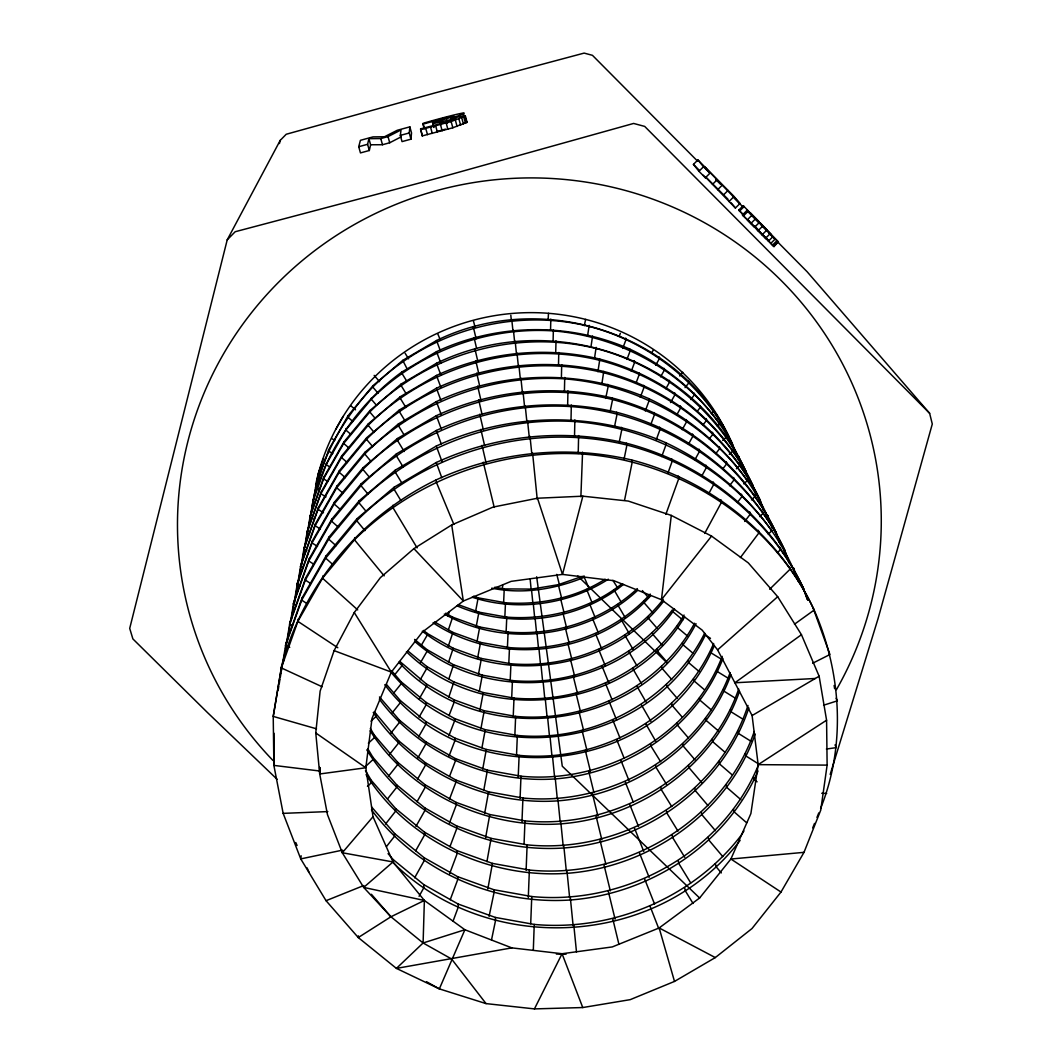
<?xml version="1.0" encoding="UTF-8"?>
<svg xmlns="http://www.w3.org/2000/svg" width="1062" height="1062" viewBox="0 0 1062 1062"><rect width="100%" height="100%" fill="white"/><g stroke="black" fill="none" stroke-linecap="round" stroke-linejoin="round"><path stroke-width="1.5" d="M820.607 808.421C846.122 745.099 841.436 672.087 814.156 610.066L813.001 607.716C778.38 534.332 709.92 480.064 631.638 459.979C566.404 444.606 497.056 451.881 436.216 479.878L436.216 481.869L453.846 524.416M807.863 600.269L802.912 587.206C769.207 515.747 702.593 462.82 626.354 443.212C562.9 428.225 495.45 435.274 436.256 462.514L441.805 477.754M798.69 581.963C775.499 519.889 725.094 470.426 665.489 442.588C592.928 410.888 507.955 412.667 436.296 446.067L442.004 461.545M789.079 562.037L784.287 549.333C752.241 481.418 689.052 430.999 616.597 412.282C556.448 398.011 492.463 404.649 436.336 430.482L441.234 443.929M780.464 544.554L775.672 531.81C744.396 465.541 682.786 416.291 612.097 397.984C553.461 384.046 491.082 390.497 436.376 415.68L441.341 429.167M772.127 527.548C750.422 470.214 703.854 424.455 648.736 398.608C581.551 369.111 502.804 370.638 436.402 401.609L441.314 414.83M763.79 510.211L759.649 499.259C729.833 436.057 671.157 388.984 603.734 371.461C547.926 358.133 488.52 364.239 436.429 388.214L440.863 400.215M756.237 494.786L752.201 484.113C723.049 422.344 665.741 376.28 599.844 359.115C545.35 346.079 487.339 352.026 436.469 375.457L440.783 387.086M749.692 481.962L745.086 469.656C692.636 355.252 548.218 308.962 436.495 363.27L440.876 374.979M742.245 466.337C722.226 414.326 679.972 372.735 629.872 349.132C568.741 322.158 497.003 323.419 436.522 351.641L440.889 363.217M735.78 453.248L731.784 442.602C682.136 333.388 542.987 288.386 436.548 340.517L440.425 350.872M388.068 853.622L393.418 859.795L423.871 884.673L423.831 887.739L419.065 896.315M371.634 807.014L394.56 833.524L424.229 857.777L424.189 860.698L414.631 877.823M365.461 770.64L371.275 780.358L395.648 808.58L424.574 832.236L424.534 835.011L415.72 850.728M367.824 748.803L372.908 757.312L396.684 784.858L424.893 807.956L424.853 810.598L415.972 826.369M370.333 728.439L374.474 735.369L397.679 762.277L425.198 784.845L425.172 787.354L417.021 801.757M374.262 711.62L398.608 740.758L425.49 762.808L425.464 765.198L417.512 779.216M379.479 696.951L399.511 720.222L425.769 741.78L425.743 744.077L417.698 758.188M386.302 684.247L400.361 700.601L426.035 721.695L426.008 723.886L418.667 736.723M391.652 670.772L401.184 681.844L426.3 702.5L426.274 704.597L419.092 717.089M399.896 661.48L426.539 684.114L426.512 686.118L419.224 698.783M407.781 650.873L426.778 666.511L426.751 668.436L420.154 679.853M414.592 639.404L427.004 649.625L426.977 651.471L420.512 662.622M423.565 630.416L427.216 633.43L427.19 635.195L421.428 645.112M433.761 126.723L432.938 122.98L454.045 116.316L446.518 117.497L422.968 124.161L424.229 128.728M511.831 947.875L396.418 968.398L423.101 942.976L424.375 900.47L393.02 861.959L373.014 816.731L365.819 767.773L372.019 718.43L391.32 672.1L422.45 632.009L463.337 601.026L511.141 581.352L562.502 574.409L613.809 580.688L661.453 599.698L702.115 630.071L717.593 649.878L752.108 715.549L758.162 764.653L750.887 813.572L730.895 859.025L699.606 898.001L659.157 927.949L612.283 946.932L562.063 953.729L511.831 947.875L464.89 929.741L424.375 900.47L363.682 887.42L342.296 852.746L327.468 814.634L319.715 773.972L315.759 732.953L320.127 691.15L334.105 650.621L354.27 612.535L380.369 577.648L413.914 548.629L451.695 524.947L493.047 507.092L537.491 498.224L582.852 496.18L628.266 501.065L671.29 515.415L711.553 536.098L748.298 562.9L777.689 596.711L801.452 634.704L819.134 676.228L826.581 720.222L827.125 765.118L820.74 810.16L804 852.348L780.995 892.04L752.015 928.533L715.297 957.579L674.503 981.421L630.231 999.647L582.759 1007.546L534.438 1008.9L486.038 1003.603L439.349 988.881L396.418 968.398L358.266 937.547L326.047 900.695L300.745 858.906L283.156 813.359L273.877 765.397L273.226 716.412L281.775 665.356C303.374 584.711 361.266 516.238 436.216 479.878M393.418 859.795L393.285 862.809C488.706 957.353 658.281 947.808 740.108 840.4M394.56 833.524L394.44 836.378L386.488 846.56M395.648 808.58L395.529 811.288L385.546 824.032M396.684 784.858L396.577 787.433L387.524 798.929M397.679 762.277L397.573 764.733L388.426 776.282M398.608 740.758L398.515 743.095L389.276 754.724M399.511 720.222L399.405 722.452L390.391 733.762M400.361 700.601L400.268 702.739L392.143 712.881M401.184 681.844L401.091 683.888L393.869 692.862M401.967 663.896L401.887 665.847L394.825 674.596M578.219 453.474L578.617 435.593M580.874 496.804L582.573 452.173M422.968 124.161L423.008 123.418C421.534 123.431 492.861 103.81 450.912 118.413L464.439 115.745L465.368 116.023L467.041 122.21L452.824 127.772L422.264 135.909L420.618 128.86L446.558 122.157L455.863 118.546L432.924 123.643M567.639 405.286L567.958 390.882M571.024 419.702L571.316 405.02M574.515 436.429L574.874 419.902M558.493 364.916L558.785 352.465M530.708 923.781L531.757 896.527L493.857 889.717L457.656 876.681L424.229 857.777M561.413 377.475L561.692 364.651M533.31 950.317L534.239 924.431L495.343 917.435L458.187 904.054L423.871 884.673M564.4 391.772L564.745 377.448M521.96 821.815L522.942 798.013L488.586 791.84L455.784 779.999L425.49 762.808M550.541 330.176L550.833 319.091M524.044 844.396L524.986 820.873L489.808 814.541L456.222 802.421L425.198 784.845M553.103 340.822L553.368 329.724M526.115 870.282L527.124 844.848L491.095 838.369L456.673 825.957L424.893 807.956M555.692 353.354L556.01 340.836M528.292 897.523L529.38 870.043L492.436 863.393L457.151 850.675L424.574 832.236M516.504 755.626L517.34 735.435L485.254 729.674L454.602 718.589L426.3 702.5M518.216 776.972L519.132 755.361L486.316 749.467L454.974 738.143L426.035 721.695M520.075 798.398L520.991 776.203L487.431 770.162L455.372 758.587L425.769 741.78M548.111 319.927L548.483 313.33M508.778 664.042L509.494 647.608L480.568 642.417L452.93 632.408L434.504 621.894M510.225 680.277L510.941 663.763L481.431 658.467L453.235 648.258L427.216 633.43M511.645 698.862L512.442 680.569L482.321 675.166L453.554 664.759L427.004 649.625M513.225 716.399L514.008 698.092L483.263 692.57L453.886 681.95L426.778 666.511M514.871 734.957L515.641 716.372L484.232 710.73L454.231 699.885L426.539 684.114M422.264 135.909L420.618 128.86M502.499 588.109L502.698 584.936M503.587 603.481L504.238 588.906L494.786 587.206M504.822 617.553L505.485 602.765L478.165 597.853L473.559 596.194M506.123 631.797L506.773 617.141L478.935 612.15L458.266 604.65M507.37 648.524L508.101 632.076L479.732 626.992L452.638 617.168L445.695 613.199M392.913 505.273L392.781 507.344L417.114 547.899M436.256 462.514L394.148 487.219L394.015 489.17L400.825 500.494M436.296 446.067L395.303 470.121L395.17 471.979L401.94 483.17M436.336 430.482L396.405 453.912L396.285 455.678L403.135 466.961M436.376 415.68L397.44 438.526L397.334 440.199L404.197 451.483M436.402 401.609L398.436 423.897L398.33 425.49L404.025 434.823M436.429 388.214L399.378 409.972L399.285 411.485L405.206 421.163M436.469 375.457L400.281 396.697L400.188 398.144L405.95 407.542M436.495 363.27L401.144 384.032L401.051 385.413L406.069 393.577M436.522 351.641L401.967 371.939L401.874 373.253L406.919 381.417M436.548 340.517L402.75 360.376L406.985 368.62M371.275 780.358L371.089 782.999L367.465 786.371M372.908 757.312L372.735 759.821L365.434 766.591M374.474 735.369L374.302 737.758L368.368 743.227M375.948 714.461L375.789 716.731L370.996 721.138M358.385 935.861L358.266 937.547L390.935 916.771L424.375 900.47M410.954 139.175L411.525 132.936L409.852 126.856L397.188 130.307L384.484 136.759L373.014 136.892L360.403 140.317L358.73 146.715L360.456 152.915L369.324 150.499L370.611 144.764L368.912 138.684L380.78 138.564L388.015 136.6L401.024 129.949L400.321 135.392L402.033 141.604L410.954 139.175L409.242 132.962L409.852 126.856M486.038 1003.603L451.562 958.973L423.101 942.976L390.935 916.771L363.682 887.42L393.02 861.959L342.296 852.746L342.548 850.131L300.745 858.906L301.157 855.786M671.29 515.415L661.453 599.698L711.553 536.098M354.735 537.624L354.482 539.788L322.529 578.206L297.878 621.363L281.297 667.905L322.144 686.769M394.148 487.219L357.005 518.694L356.766 520.752L325.676 558.134L301.701 600.136L285.559 645.457L289.727 647.355M395.303 470.121L359.155 500.786L358.916 502.724L328.662 539.124L305.325 580.051L289.607 624.19L292.554 625.531M396.405 453.912L361.186 483.794L360.974 485.639L331.49 521.11L308.75 560.988L293.431 604.039L296.404 605.353M397.44 438.526L363.124 467.652L362.912 469.404L334.172 504.012L312.016 542.908L297.068 584.883L300.095 586.224M398.436 423.897L364.956 452.319L364.757 453.992L336.734 487.75L315.109 525.703L300.533 566.683L303.36 567.918M399.378 409.972L366.709 437.717L366.509 439.31L339.163 472.271L318.056 509.335L303.825 549.359L306.812 550.647M400.281 396.697L368.368 423.804L368.195 425.318L341.473 457.523L320.87 493.737L306.958 532.845L309.653 534M401.144 384.032L369.961 410.529L369.788 411.976L343.69 443.451L323.538 478.856L309.958 517.088L312.932 518.349M371.488 397.838L371.315 399.219L345.8 430.004L326.1 464.638L312.825 502.034L313.131 500.401C327.149 448.934 358.903 403.348 401.967 371.939M402.75 360.376L372.935 385.718L372.775 387.046C339.813 421.972 316.25 466.563 311.047 514.672M315.759 732.953L365.819 767.773L319.715 773.972L320.047 767.746M322.888 575.923L322.529 578.206L357.708 609.907M357.005 518.694L326.021 555.97L325.676 558.134L332.579 564.32M359.155 500.786L328.981 537.08L328.662 539.124L336.017 545.682M361.186 483.794L331.795 519.172L331.49 521.11L338.552 527.363M363.124 467.652L334.464 502.167L334.172 504.012L340.198 509.322M364.956 452.319L337.012 485.984L336.734 487.75L342.787 493.06M366.709 437.717L339.428 470.599L339.163 472.271L345.323 477.648M368.368 423.804L341.725 455.93L341.473 457.523L347.261 462.541M369.961 410.529L343.929 441.925L343.69 443.451L348.575 447.673M346.026 428.557L345.8 430.004L350.619 434.159M372.935 385.718L348.031 415.76L347.818 417.154L352.69 421.335M281.775 665.356L273.226 716.412L316.542 728.824M278.191 690.127L278.788 686.171M279.266 683.636L279.877 679.653M280.355 677.131L280.952 673.135M281.43 670.64L286.023 643.041L302.112 597.853L326.021 555.97M283.461 661.453L284.058 657.511M284.51 655.135L285.12 651.165M285.559 648.802L290.045 621.907L305.71 577.874L328.981 537.08M287.032 642.483L293.842 601.862L309.122 558.944L331.795 519.172M291.28 620.009L297.466 582.826L312.361 540.956L334.464 502.167M294.479 603.083L300.904 564.718L315.441 523.845L337.012 485.984M297.679 586.277L304.183 547.488L318.374 507.57L339.428 470.599M301.621 565.223L307.303 531.053L321.162 492.051L341.725 455.93M303.851 553.767L304.382 550.581M304.913 547.381L310.29 515.375L323.83 477.236L343.929 441.925M307.953 531.279L313.131 500.401M311.1 514.632L315.852 486.077L328.822 449.571L348.031 415.76M316.556 483.608L318.175 473.851L323.711 458.28M298.316 618.947L297.878 621.363L337.809 647.74M302.112 597.853L301.701 600.136L307.064 603.654M305.71 577.874L305.325 580.051L310.715 583.556M309.122 558.944L308.75 560.988L313.848 564.28M312.361 540.956L312.016 542.908L317.498 546.426M315.441 523.845L315.109 525.703L320.432 529.102M318.374 507.57L318.056 509.335L323.485 512.773M321.162 492.051L320.87 493.737L325.954 496.936M323.83 477.236L323.538 478.856L327.746 481.471M326.379 463.098L326.1 464.638L330.163 467.147M328.822 449.571L328.556 451.045L332.738 453.62M285.559 645.457L286.023 643.041M289.607 624.19L290.045 621.907M293.431 604.039L293.842 601.862M297.068 584.883L297.466 582.826M300.533 566.683L300.904 564.718M303.825 549.359L304.183 547.488M306.958 532.845L307.303 531.053M309.958 517.088L310.29 515.375M315.852 486.077L315.56 487.631L318.52 488.878M309.201 525.809L309.507 524.163M624.536 500.308L632.248 461.89L631.638 459.979M624.044 459.288L626.925 445.031L626.354 443.212M619.279 441.885L621.894 429.061L621.35 427.336M610.252 410.875L612.588 399.538L612.097 397.984M614.5 426.725L617.115 413.914L616.597 412.282M491.52 939.87L495.516 920.595L495.343 917.435M605.672 398.436L608.274 385.878L607.809 384.391M597.906 371.727L599.844 359.115M489.091 916.36L494.016 892.717L493.857 889.717M601.862 383.979L603.734 371.461M590.95 346.902L592.583 336.11M486.914 861.667L491.095 838.369M594.561 358.027L596.127 347.354M487.856 888.881L492.436 863.393M484.644 813.505L488.586 791.84M587.512 336.189L589.198 325.357M485.613 837.692L489.808 814.541M482.732 769.021L486.316 749.467M483.768 790.274L487.431 770.162M584.286 325.715L585.627 319.357M480.874 728.89L484.232 710.73M481.949 747.767L485.254 729.674M478.431 674.45L481.431 658.467M479.307 691.442L482.321 675.166M479.944 710.359L483.263 692.57M476.227 626.461L478.935 612.15M477.064 641.262L479.732 626.992M477.528 658.467L480.568 642.417M475.471 612.057L478.165 597.853M369.324 150.499L367.598 144.299L368.912 138.684M279.439 143.543L280.222 140.37L286.209 134.263L435.008 92.925L584.14 53.1L592.437 55.317L697.415 160.986M280.222 140.37L227.215 239.853L129.71 628.385L132.883 638.912L207.488 712.575L277.089 779.269M582.852 496.18L562.502 574.409L537.491 498.224M830.192 774.41L878.062 618.575L932.29 424.03L929.622 413.291L807.173 271.792L778.141 242.455M665.847 514.393L678.976 477.98L678.233 476.015M667.998 472.842L672.392 460.709L671.688 458.85M661.732 456.514L666.166 444.354L665.489 442.588M656.343 439.522L660.259 428.849L659.621 427.176M650.687 424.866L654.643 414.127L654.033 412.534M453.076 921.099L458.24 907.187L458.187 904.054M645.298 410.941L649.307 400.122L648.736 398.608M635.979 383.209L639.39 374.089L638.859 372.722M450.222 899.74L457.709 879.655L457.656 876.681M640.306 397.321L644.236 386.794L643.678 385.36M631.293 371.196L634.771 361.969L634.266 360.655M449.664 873.628L457.204 853.503L457.151 850.675M449.425 823.103L456.275 804.983L456.222 802.421M626.952 359.394L630.35 350.394L629.872 349.132M449.943 846.693L456.726 828.652L456.673 825.957M449.491 799.155L455.837 782.442L455.784 779.999M622.677 348.455L626.142 339.322L625.677 338.114M449.584 776.242L455.412 760.923L455.372 758.587M619.146 336.468L620.327 333.375M448.854 735.807L454.642 720.726L454.602 718.589M449.107 755.852L455.014 740.373L454.974 738.143M448.987 715.669L454.27 701.916L454.231 699.885M448.907 678.751L453.554 664.759M448.748 697.322L453.886 681.95M448.27 646.187L452.93 632.408M448.496 662.383L453.235 648.258M447.673 616.146L449.438 611.632M448.469 629.593L452.638 617.168M519.132 755.361C598.822 763.087 682.016 717.899 713.651 643.453M714.354 645.457C659.236 776.03 469.616 797.058 384.776 684.724M520.991 776.203C604.384 784.367 691.866 735.608 722.226 656.369M722.957 658.467C696.685 726.793 627.523 773.282 555.373 778.897C488.148 783.623 419.543 753.569 379.333 699.128M522.942 798.013C609.349 806.549 700.017 755.241 730.152 672.565M730.921 674.755C704.796 746.161 633.045 795.08 558.147 800.828C486.661 805.899 413.33 772.313 373.253 712.469M524.986 820.873C614.805 829.847 708.872 775.486 738.701 688.999M739.51 691.282C713.558 766.14 639.098 817.952 561.041 823.833C486.954 829.037 410.529 793.765 370.16 730.815M527.124 844.848C620.898 854.366 718.589 796.288 747.98 705.46M748.843 707.85C723.116 786.623 645.815 841.98 564.081 847.954C487.166 853.33 407.463 816.147 366.788 749.865M529.38 870.043C623.845 879.522 722.877 822.506 754.259 731.506M755.162 734.028C727.842 812.815 649.4 867.203 567.267 873.309C489.104 878.725 408.273 841.396 366.085 774.636M531.757 896.527C625.226 905.713 723.647 852.202 758.905 763.764M758.016 770.999C726.103 844.741 649.917 893.912 570.626 899.965C494.6 905.182 417.021 871.305 371.448 809.802M812.709 827.909L814.527 823.408M816.957 817.408L818.789 812.921M534.438 1008.9L562.063 953.729L582.759 1007.546M704.677 533.443L721.762 501.768L720.886 499.737M708.553 493.976L714.036 483.887L713.199 481.962M701.982 475.63L706.708 466.961L705.925 465.143M694.986 459.607L699.765 450.912L699.022 449.173M688.508 444.115L693.181 435.659L692.464 434.013M682.189 429.685L686.915 421.163L686.238 419.596M676.945 414.525L680.941 407.357L680.291 405.87M670.56 402.578L675.246 394.201L674.635 392.781M665.847 388.705L669.817 381.643L669.233 380.289M660.591 376.811L664.639 369.656L664.069 368.355M655.705 365.169L659.675 358.173L659.13 356.938M335.818 429.38L343.185 416.397M651.683 352.889L653.303 350.035M674.543 608.977L672.883 611.685C615.217 692.225 488.653 707.146 414.538 641.222M514.008 698.092C580.091 704.026 649.493 672.472 684.047 615.044M684.632 616.863C629.036 711.739 484.232 728.492 406.441 651.71M515.641 716.372C586.582 722.957 660.577 686.61 694.548 623.235M696.035 623.699C640.12 731.957 480.834 751.126 398.768 662.223M517.34 735.435C592.981 742.75 670.547 701.584 704.637 633.231L705.287 635.169L710.491 638.342M705.287 635.169C647.448 754.033 473.745 773.893 390.484 671.556M743.944 830.962L741.382 835.051C693.313 897.815 612.694 931.613 534.239 924.431M740.4 557.563L759.277 532.42L758.281 530.296M420.565 129.697L451.124 121.559L465.368 116.023M744.741 521.455L750.542 513.769L749.613 511.765M737.4 502.512L742.285 496.1L741.395 494.188M729.514 485.772L734.439 479.334L733.603 477.528M723.01 468.594L727.005 463.417L726.196 461.691M715.868 453.501L719.917 448.27L719.147 446.637M709.217 438.938L713.173 433.854L712.443 432.3M702.725 425.251L706.748 420.114L706.057 418.627M697.548 410.901L700.615 406.998L699.951 405.578M690.738 399.538L694.747 394.467L694.11 393.113M685.056 387.63L689.145 382.479L688.534 381.178M679.773 376.028L682.773 372.258M342.296 852.746L373.014 816.731M509.494 647.608C561.201 651.842 615.296 632.979 650.236 594.07M650.701 595.716C597.242 655.652 499.764 667.082 433.084 622.797M510.941 663.763C568.183 668.702 627.682 645.019 663.232 599.366M663.75 601.065C608.353 673.706 493.949 687.34 422.318 631.173M512.442 680.569C573.347 686.092 635.7 659.077 672.339 609.92L672.883 611.685L682.76 619.982M227.215 239.853L235.193 231.728L434.066 179.133L633.602 123.444L644.687 126.405L929.622 413.291M739.962 203.506L704.836 167.079L709.92 173.225L705.367 177.766L698.955 171.301L693.433 164.398L697.893 159.95L733.59 195.939L739.962 203.506L735.408 208.019L705.858 177.394M698.955 171.301L703.509 166.761L697.893 159.95M712.456 184.416L716.983 179.916M717.686 189.686L722.2 185.186M723.541 194.89L728.014 190.456M728.983 201.554L733.537 197.028M743.851 215.36L738.767 210.117L743.227 205.683L778.327 241.857L773.972 246.596L742.444 214.896L746.984 210.395L750.622 214.086M739.564 211.072L744.037 206.639L743.227 205.683M743.347 215.984L747.9 211.471L746.984 210.395M750.794 223.524L755.347 219.011L751.777 215.413L747.223 219.927L750.794 223.524L754.511 227.281L759.064 222.781L755.347 219.011M757.976 230.786L762.529 226.272L747.9 211.471M762.025 234.861L766.578 230.348L778.512 242.123M765.476 238.326L770.03 233.813M768.357 241.193L772.91 236.693M770.68 243.49L775.233 238.99M772.419 245.176L776.959 240.689M773.521 246.211L778.048 241.724M769.658 589.251L790.38 568.927L789.292 566.696M777.357 552.731L780.836 549.346L779.813 547.235M768.291 534.186L771.795 530.788L770.826 528.783M759.675 516.597L763.233 513.185L762.304 511.287M751.484 499.897L755.082 496.458L754.206 494.653M743.825 483.887L747.343 480.555L746.493 478.843M736.391 468.767L739.962 465.408L739.165 463.775M729.289 454.363L732.926 450.965L732.169 449.412M722.651 440.491L726.209 437.186L725.479 435.685M717.381 426.247L719.797 424.017L719.107 422.583M711.288 413.596L713.664 411.419L713 410.051M717.593 649.878L777.689 596.711M506.773 617.141C547.395 620.128 589.755 609.455 621.828 583.834M623.513 584.365C577.595 621.562 510.756 629.315 456.819 605.725M508.101 632.076C554.815 635.926 602.791 620.54 637.346 588.613M637.784 590.22C586.821 637.837 505.193 648.245 444.314 614.062M801.452 634.704L734.891 682.773L815.271 678.485M794.469 624.217L814.156 610.066C772.578 520.845 680.556 461.12 583.025 454.071C498.967 448.788 414.299 480.475 354.482 539.788L384.165 575.856M782.561 553.236L785.269 551.337C746.825 468.833 661.945 413.277 571.714 406.64C494.188 401.648 416.078 430.88 360.974 485.639L368.209 494.321M826.581 720.222L758.162 764.653L827.125 765.118M752.108 715.549L819.134 676.228M505.485 602.765C540.093 605.247 575.657 597.919 605.141 579.241M608.34 579.202C568.475 604.756 517.167 611.911 472.099 597.189M370.611 144.764L382.479 144.724L389.714 142.759L401.263 136.786M812.656 663.232L829.953 654.511L813.001 607.716M326.047 900.695L363.801 885.522M504.238 588.906L531.465 589.105L558.307 584.684L582.441 576.321M583.954 575.803L584.246 577.29C555.214 589.224 522.73 594.574 491.733 588.149M823.581 705.221L837.36 700.84L836.152 698.238M423.101 942.976L464.89 929.741L439.349 988.881L426.512 981.7M445.456 129.152L436.548 131.595M358.73 146.715L367.598 144.299M400.321 135.392L409.242 132.962M826.395 749.042L836.232 747.635L835.024 744.887M804 852.348L730.895 859.025L780.995 892.04M283.156 813.359L327.813 811.594M556.369 954.061L566.112 954.167M821.749 793.287L826.674 793.433M320.087 771.065L273.877 765.397L273.996 733.245M466.112 121.904L467.041 122.21M334.105 650.621L391.32 672.1L354.27 612.535M715.297 957.579L659.157 927.949L674.503 981.421M721.071 659.011L711.354 653.064L710.664 651.033M728.598 678.485L717.686 671.781L716.969 669.657M332.194 438.818L334.782 440.411M735.581 698.331L724.324 691.389L723.567 689.158M743.028 719.239L731.28 711.952L730.497 709.615M751.033 741.303L738.594 733.537L737.758 731.081M758.653 763.99L746.267 756.21L745.405 753.635M757.1 781.818L754.352 780.092L753.436 777.371M687.658 636.165L677.861 627.907L677.29 626.076M692.982 653.223L683.052 644.833L682.454 642.908M699.035 671.463L688.468 662.502L687.857 660.498M704.146 689.503L694.123 680.968L693.486 678.87M711.142 709.761L700.057 700.296L699.38 698.106M350.911 405.843L355.531 409.799M718.509 731.028L706.257 720.527L705.553 718.231M724.735 752.042L712.761 741.741L712.031 739.338M732.076 774.795L719.598 764.016L718.828 761.481M740.825 799.62L726.78 787.42L725.957 784.765M746.679 822.811L734.333 812.045L733.47 809.244M699.606 898.001L562.276 766.206L536.668 576.772M577.861 576.082L666.976 662.807M760.75 232.711L753.662 225.622M738.767 210.117L742.803 214.152M750.276 212.758L759.277 221.825M758.149 221.161L767.029 229.936L760.644 223.339M761.082 224.679L771.45 234.914L752.945 215.918L753.688 216.794M762.529 226.272L766.578 230.348M756.542 229.18L766.923 239.388L748.444 220.365L749.188 221.254M703.509 166.761L709.92 173.225M715.801 179.531L720.394 184.164M734.187 198.076L743.373 207.355M768.848 233.069L774.649 238.937M693.433 164.398L699.128 170.146M728.001 199.218L705.739 176.982M754.83 226.246L758.016 229.472M742.444 214.896L746.082 218.586M765.729 237.37L767.401 239.109M413.914 548.629L463.337 601.026L451.695 524.947M768.569 240.357L769.207 241.167L761.706 233.799L773.972 246.596M642.351 590.605L648.577 597.733M652.798 612.747L644.289 602.99L643.837 601.318M657.139 628.306L648.47 618.349L648.006 616.61M662.436 645.391L652.838 634.346L652.333 632.54M666.777 661.865L657.378 651.019L656.86 649.134M371.395 894.27L390.935 916.771M671.768 679.561L662.117 668.41L661.573 666.445M677.211 698.331L667.055 686.57L666.498 684.512M681.977 716.863L672.233 705.54L671.649 703.389M688.295 737.798L677.636 725.386L677.025 723.142M374.169 375.377L379.546 381.643M694.946 759.781L683.304 746.174L682.667 743.825M378.059 393.219L372.775 387.046C428.411 331.065 512.973 307.33 589.569 326.525C651.431 342.721 705.128 386.064 732.488 444.049M701.783 782.681L689.238 767.972L688.574 765.503M376.492 405.299L371.315 399.219C418.946 351.787 486.569 326.472 553.647 330.932C619.199 336.296 681.406 370.386 719.797 424.017M747.343 480.555C705.208 421.813 636.921 384.696 565.09 378.908C491.401 374.116 417.127 401.914 364.757 453.992L371.089 461.519M771.795 530.788C726.355 467.519 652.652 427.747 575.285 421.601C495.702 416.53 415.521 446.531 358.916 502.724L366.151 511.419M707.982 805.554L695.477 790.845L694.76 788.243M375.098 418.229L369.788 411.976C427.999 353.46 516.424 328.623 596.539 348.628C661.135 365.487 717.288 410.675 745.856 471.223M715.456 830.723L702.022 814.873L701.278 812.151M374.222 432.446L368.195 425.318C427.774 365.447 518.256 340.026 600.269 360.456C666.325 377.66 723.793 423.831 753.011 485.759M722.784 856.583L708.912 840.161L708.128 837.294M372.722 446.651L366.509 439.31C427.548 378.006 520.194 351.973 604.172 372.868C671.768 390.431 730.603 437.624 760.498 500.985M721.31 872.924L716.173 866.804L715.35 863.778M369.204 476.918L362.912 469.404C427.057 405.06 524.349 377.687 612.588 399.538C683.463 417.897 745.258 467.267 776.601 533.721M364.943 530.642L356.766 520.752C426.22 451.191 531.425 421.561 626.925 445.031C703.389 464.691 770.202 517.752 804.014 589.437M731.227 202.922L735.408 208.019M703.363 175.27L705.367 177.766M612.893 580.343L618.044 588.481M621.443 602.605L614.115 590.021M625.399 617.965L617.54 604.477M629.301 633.616L621.097 619.504M633.005 649.32L624.801 635.142M636.908 665.741L628.651 651.431M641.567 683.795L632.673 668.396M646.068 702.075L636.855 686.079M650.833 721.271L641.236 704.557M655.666 741.09L645.802 723.859M660.67 761.733L651.125 746.347L650.581 744.037M405.14 353.288L408.578 358.85M666.498 784.3L656.157 767.587L655.586 765.171M671.742 806.549L661.427 789.862L660.829 787.327M677.994 831.148L666.963 813.226L666.325 810.572M684.751 857.286L672.777 837.785L672.113 834.997M690.685 882.867L678.883 863.618L678.193 860.685M693.048 903.47L685.335 890.845L684.605 887.739M716.611 414.645L724.629 428.544M739.033 457.337L738.289 455.824L741.488 464.811M768.357 516.955L767.468 515.136L771.238 525.703M794.403 569.882L793.354 567.772L796.686 577.144M295.754 842.498L297.081 845.485M307.064 867.84L309.055 872.314M584.246 577.29L589.437 589.304M591.972 602.526L586.675 589.437M594.999 617.181L589.503 603.588M598.623 633.523L592.45 618.296M601.663 648.816L595.503 633.576M605.393 666.06L598.689 649.479M608.845 682.999L602.008 666.033M612.084 699.818L605.446 683.278M616.61 720.063L609.057 701.278M620.022 738.09L612.814 720.049M624.151 758.255L616.73 739.67M629.076 780.796L620.845 760.193M437.836 334.012L440.372 339.986M633.337 802.288L625.133 781.685M638.541 826.555L629.647 804.199M643.771 851.472L634.372 827.829M649.134 877.358L639.337 852.64M654.577 904.107L644.554 878.752M658.772 928.626L650.063 906.244M784.287 549.333L789.172 563.046M775.672 531.81L779.521 542.629M759.649 499.259L763.485 509.999M752.201 484.113L755.945 494.613M745.086 469.656L747.821 477.303M731.784 442.602L735.063 451.788M802.912 587.206L807.306 599.552M380.78 138.564L382.479 144.724M388.015 136.6L389.714 142.759M435.659 125.874L437.358 132.086M432.3 121.387L433.973 127.48M430.575 127.201L432.274 133.414M425.756 128.422L427.468 134.622M423.433 124.944L424.269 127.984M464.997 116.515L466.683 122.701M463.444 113.727L464.267 116.78M463.032 113.501L463.855 116.554M463.802 117.192L465.488 123.378M461.797 118.041L463.483 124.241M458.957 119.077L460.642 125.276M455.386 120.258L457.085 126.458M451.124 121.559L452.824 127.772M446.69 119.966L447.54 123.046M446.159 123.006L447.859 129.219M440.783 118.997L441.619 122.05M440.199 121.665L441.035 124.732M440.464 124.586L442.164 130.799M556.767 574.369L559.515 585.056M561.811 598.902L558.307 584.684M564.068 612.761L560.55 598.477M566.803 628.664L562.887 612.787M569.179 643.399L565.303 627.655M571.768 659.144L567.825 643.121M574.688 676.441L570.44 659.197M577.555 693.765L573.175 675.936M580.635 712.19L576.016 693.367M583.423 729.7L578.976 711.567M586.928 750.383L582.082 730.55M590.472 771.463L585.308 750.383M593.977 792.77L588.693 771.131M473.387 320.671L474.979 326.91M597.906 816.067L592.224 792.849M476.121 338.791L473.28 326.777M601.835 839.776L595.941 815.603M476.519 348.11L474.077 337.583M605.871 864.309L599.831 839.484M477.781 361.146L474.913 348.894M610.318 890.845L603.92 864.574M478.617 372.908L475.789 360.735M615.071 919.121L608.221 890.952M479.612 385.692L476.705 373.147M618.88 944.145L612.747 918.736M480.9 400.069L477.661 386.17M481.949 413.941L478.67 399.843M483.396 429.977L479.732 414.233M484.604 445.575L480.847 429.393M486.144 463.085L482.029 445.376M494.242 507.437L483.276 462.249M834.108 685.481L834.613 688.667M511.778 319.569L512.88 330.269M513.437 330.202L514.698 342.508M515.176 341.34L516.464 353.872M516.995 352.996L518.283 365.447M518.893 365.209L520.221 378.032M520.898 378.032L522.371 392.303M522.995 391.493L524.495 405.91M525.212 405.657L526.885 421.88M527.535 420.579L529.248 437.119M529.991 436.309L531.889 454.616M532.58 452.93L537.226 499.22M531.465 589.105L532.912 603.667M533.217 602.964L534.637 617.314M535.022 617.354L536.483 632.009M536.907 632.302L538.487 648.218M538.872 647.833L540.492 664.268M540.903 664.002L542.563 680.702M543.027 680.822L544.833 699.101M545.231 698.358L547.063 716.784M547.541 716.638L549.545 736.869M549.943 735.727L551.948 755.971M552.452 755.666L554.603 777.265M555.081 776.521L557.284 798.69M557.829 798.345L560.205 822.134M560.709 821.218L563.205 846.175M563.736 845.219L566.272 870.641M566.909 870.428L569.63 897.629M570.254 896.939L573.135 925.785M573.772 924.856L576.493 951.977M510.822 315.241L511.273 319.994M530.124 578.817L531.212 590.193M319.635 767.335L319.715 773.972M273.027 760.525A352.026 344.805 -7.7 0 1 263.482 298.329A352.026 344.805 -7.7 0 1 731.638 239.494A352.026 344.805 -7.7 0 1 836.418 689.703M315.626 485.015A218.918 214.405 -7.7 0 1 505.432 314.126A218.918 214.405 -7.7 0 1 729.076 437.066"/></g></svg>
